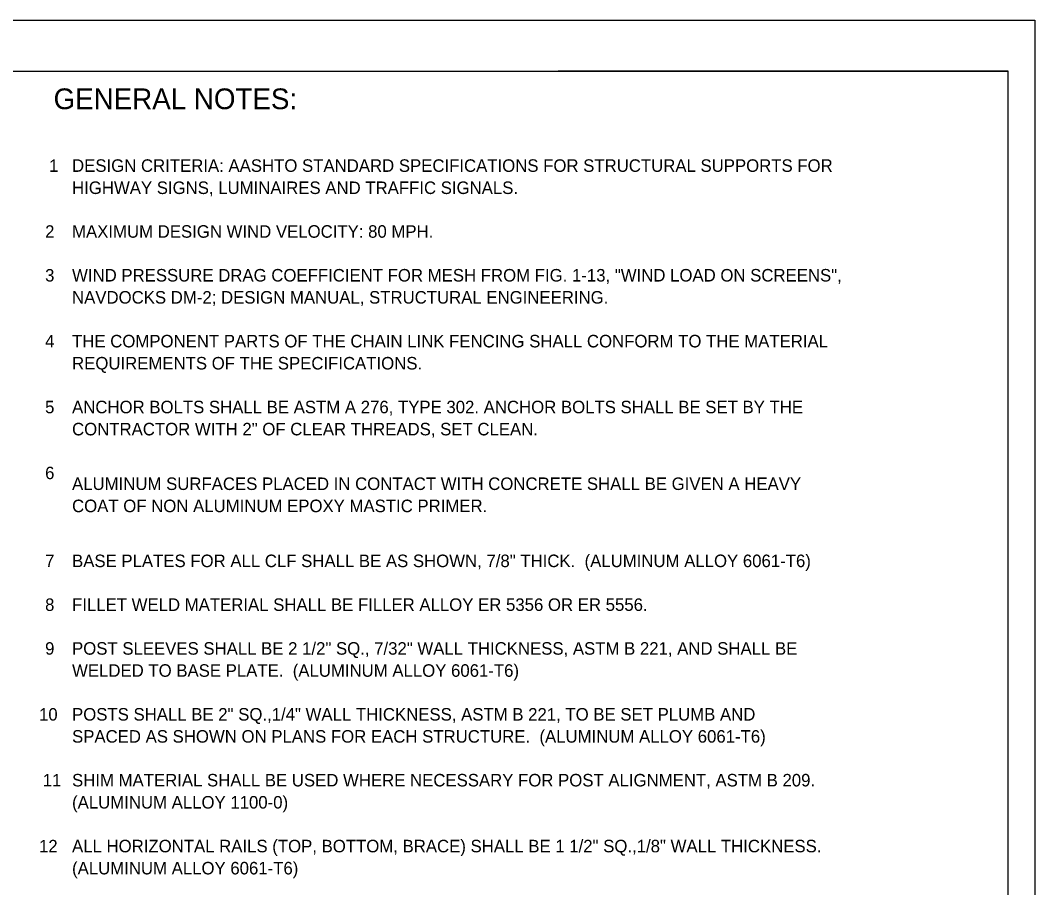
# Model space of a CAD drawing. Extents: x 528.16 to 531.11, y 154.41 to 156.24.
# Drawn here: x 530.286 to 531.114, y 155.534 to 156.242 of the extents above; entities that cross this region are included whole.
import ezdxf

# ---------------------------------------------------------------- set-up
doc = ezdxf.new("R2010")
doc.units = 0
for name, color, linetype in [('Level 1', 7, 'Continuous'), ('Level 2', 7, 'Continuous'), ('Level 41', 7, 'Continuous')]:
    doc.layers.add(name, color=color, linetype=linetype)

msp = doc.modelspace()

# ---------------------------------------------------------------- linework, layer by layer
at = {"layer": 'Level 1'}
for p, q in [((528.15551, 156.24245), (531.11385, 156.24245)), ((528.34219, 156.20079), (531.09219, 156.20079)), ((531.09219, 156.20079), (530.72474, 156.20079)), ((531.09219, 154.45079), (531.09219, 156.20079)), ((531.09219, 156.05381), (531.09219, 156.20079))]:
    msp.add_line(p, q, dxfattribs=at)
at = {"layer": 'Level 41'}
msp.add_lwpolyline([(528.15551, 156.24245), (531.11385, 156.24245), (531.11385, 154.40912), (528.15551, 154.40912)], close=True, dxfattribs=at)

# ---------------------------------------------------------------- texts
at = {"layer": 'Level 2'}
for s, height, p in [('GENERAL NOTES:', 0.0169331, (530.31299, 156.16984)), ('1', 0.01017, (530.30938, 156.11866)), ('DESIGN CRITERIA: AASHTO STANDARD SPECIFICATIONS FOR STRUCTURAL SUPPORTS FOR ', 0.0102283, (530.32808, 156.11866)), ('HIGHWAY SIGNS, LUMINAIRES AND TRAFFIC SIGNALS.', 0.0102283, (530.32808, 156.10055)), ('2', 0.01017, (530.3061, 156.06485)), ('MAXIMUM DESIGN WIND VELOCITY: 80 MPH.', 0.0102283, (530.32808, 156.06485)), ('3', 0.01017, (530.3061, 156.02909)), ('WIND PRESSURE DRAG COEFFICIENT FOR MESH FROM FIG. 1-13, "WIND LOAD ON SCREENS",', 0.0102283, (530.32808, 156.02909)), ('NAVDOCKS DM-2; DESIGN MANUAL, STRUCTURAL ENGINEERING.', 0.0102283, (530.32808, 156.01105)), ('4', 0.01017, (530.3061, 155.97528)), ('THE COMPONENT PARTS OF THE CHAIN LINK FENCING SHALL CONFORM TO THE MATERIAL', 0.0102283, (530.32808, 155.97528)), ('REQUIREMENTS OF THE SPECIFICATIONS.', 0.0102283, (530.32808, 155.95724)), ('5', 0.01017, (530.3061, 155.92148)), ('ANCHOR BOLTS SHALL BE ASTM A 276, TYPE 302. ANCHOR BOLTS SHALL BE SET BY THE', 0.0102283, (530.32808, 155.92148)), ('CONTRACTOR WITH 2" OF CLEAR THREADS, SET CLEAN.', 0.0102283, (530.32808, 155.90343)), ('6', 0.01017, (530.3061, 155.86767)), ('ALUMINUM SURFACES PLACED IN CONTACT WITH CONCRETE SHALL BE GIVEN A HEAVY ', 0.0102283, (530.32808, 155.85881)), ('COAT OF NON ALUMINUM EPOXY MASTIC PRIMER.', 0.0102283, (530.32808, 155.84071)), ('7', 0.01017, (530.3061, 155.79582)), ('BASE PLATES FOR ALL CLF SHALL BE AS SHOWN, 7/8" THICK.  (ALUMINUM ALLOY 6061-T6)', 0.0102283, (530.32808, 155.79582)), ('8', 0.01017, (530.3061, 155.76006)), ('FILLET WELD MATERIAL SHALL BE FILLER ALLOY ER 5356 OR ER 5556.', 0.0102283, (530.32808, 155.76006)), ('POST SLEEVES SHALL BE 2 1/2" SQ., 7/32" WALL THICKNESS, ASTM B 221, AND SHALL BE', 0.0102283, (530.32808, 155.7243)), ('9', 0.01017, (530.3061, 155.7243)), ('WELDED TO BASE PLATE.  (ALUMINUM ALLOY 6061-T6)', 0.0102283, (530.32808, 155.70626)), ('10', 0.010171, (530.30118, 155.67049)), ('POSTS SHALL BE 2" SQ.,1/4" WALL THICKNESS, ASTM B 221, TO BE SET PLUMB AND ', 0.0102283, (530.32808, 155.67049)), ('SPACED AS SHOWN ON PLANS FOR EACH STRUCTURE.  (ALUMINUM ALLOY 6061-T6)', 0.0102283, (530.32808, 155.65245)), ('SHIM MATERIAL SHALL BE USED WHERE NECESSARY FOR POST ALIGNMENT, ASTM B 209.', 0.0102283, (530.32808, 155.61669)), ('11', 0.010171, (530.30413, 155.61669)), ('(ALUMINUM ALLOY 1100-0)', 0.0102283, (530.32808, 155.59864)), ('12', 0.010171, (530.30118, 155.56288)), ('ALL HORIZONTAL RAILS (TOP, BOTTOM, BRACE) SHALL BE 1 1/2" SQ.,1/8" WALL THICKNESS. ', 0.0102283, (530.32808, 155.56288)), ('(ALUMINUM ALLOY 6061-T6)', 0.0102283, (530.32808, 155.54484))]:
    msp.add_text(s, height=height, dxfattribs=at).set_placement(p)

doc.saveas('drawing.dxf')
